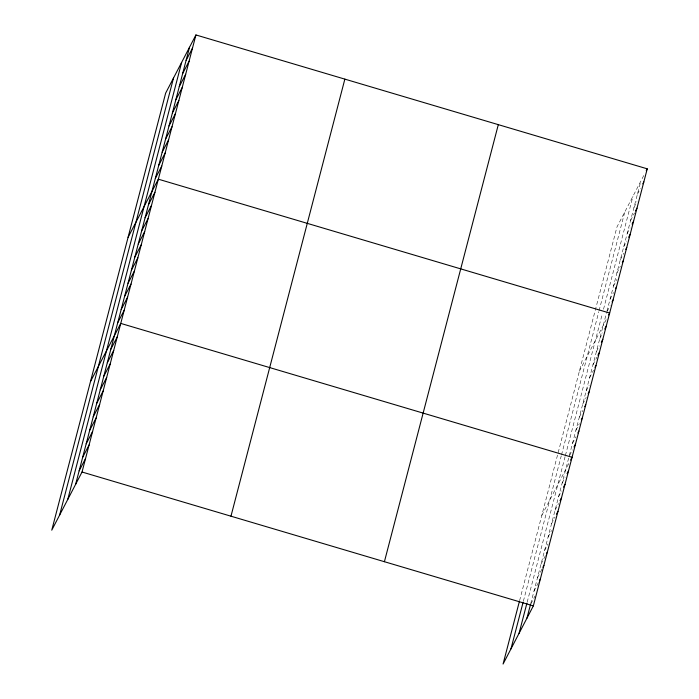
<?xml version="1.0" encoding="UTF-8"?>
<svg xmlns="http://www.w3.org/2000/svg" width="699" height="699" viewBox="0 0 699 699"><rect width="100%" height="100%" fill="white"/><g stroke="black" fill="none" stroke-linecap="round" stroke-linejoin="round"><path stroke-width="0.52" stroke-dasharray="3.5 2.62" d="M519.593 600.659L616.964 226.983L643.788 175.458M523.402 601.123L561.236 455.94M561.498 454.935L598.816 311.71M599.078 310.706L624.836 211.858M527.186 602.162L565.141 456.491M565.404 455.486L602.197 314.279M603.517 309.238L632.953 196.27M530.724 603.656L569.073 456.499M569.336 455.486L606.653 312.261M606.924 311.256L640.826 181.146M637.409 194.261L640.371 188.573M633.993 207.367L636.955 201.679M630.577 220.482L634.526 212.898M627.16 233.588L630.122 227.909M623.744 246.703L626.706 241.015M620.328 259.818L623.779 253.178M616.911 272.925L620.363 266.293M613.495 286.04L616.946 279.408M610.078 299.155L613.53 292.514M607.151 311.317L610.113 305.629M579.375 371.213L606.199 319.688M599.821 338.491L602.783 332.803M596.404 351.597L599.366 345.909M592.988 364.712L596.937 357.128M589.572 377.827L593.521 370.243M586.155 390.933L589.117 385.245M582.739 404.048L586.19 397.416M579.322 417.163L582.774 410.523M575.906 430.269L579.357 423.638M572.49 443.384L575.941 436.753M569.571 455.547L572.525 449.859M541.795 515.451L569.606 462.022M562.136 483.114L565.098 477.426M558.615 496.622L561.577 490.943M555.093 510.139L558.553 503.498M551.572 523.647L555.032 517.007M548.06 537.155L551.511 530.515M544.538 550.663L547.99 544.032M541.017 564.172L545.456 555.644M537.496 577.68L541.935 569.152M533.975 591.188L538.413 582.66M530.952 603.753L534.892 596.168"/><path stroke-width="1.05" d="M59.633 515.049L173.527 77.982M67.751 499.462L181.644 62.403M75.623 484.337L189.516 47.27M195.93 34.95L165.654 93.116L51.761 530.174L82.036 472.017L195.93 34.95L647.239 168.826L533.346 605.884L503.07 664.05L519.322 601.699M230.967 516.194L344.86 79.127M384.415 561.708L498.308 124.649M510.943 648.925L523.132 602.162M519.06 633.338L526.915 603.202M526.932 618.213L530.454 604.696M186.1 60.385L192.513 48.065M182.684 73.5L189.097 61.171M179.267 86.606L185.681 74.286M175.851 99.721L182.264 87.401M172.435 112.827L178.848 100.507M169.018 125.942L175.432 113.622M165.602 139.057L172.015 126.737M162.177 152.164L168.599 139.844M158.76 165.279L165.182 152.959M155.344 178.394L161.766 166.065M128.066 237.345L158.341 179.18L609.659 313.056L608.672 314.952M148.511 204.615L154.925 192.295M145.095 217.73L151.508 205.401M141.679 230.836L148.092 218.516M138.262 243.951L144.676 231.631M134.846 257.066L141.259 244.737M131.429 270.172L137.843 257.852M128.013 283.287L134.426 270.967M124.597 296.402L131.01 284.074M121.18 309.508L127.594 297.189M117.764 322.623L124.177 310.304M90.486 381.575L120.761 323.41L572.07 457.286L570.594 460.125M110.826 349.247L117.24 336.918M107.305 362.755L113.719 350.435M103.784 376.263L110.197 363.943M100.263 389.771L106.676 377.451M96.742 403.279L103.164 390.959M93.229 416.787L99.642 404.468M89.708 430.296L96.121 417.976M86.187 443.804L92.6 431.484M82.665 457.321L89.079 444.992M79.144 470.829L85.558 458.509M646.252 170.722L647.239 168.826M642.835 183.828L643.823 181.932M635.505 211.002L636.99 208.162M632.088 224.117L633.574 221.268M628.672 237.223L630.157 234.383M625.754 249.394L626.741 247.498M622.337 262.501L623.325 260.605M615.504 288.722L616.492 286.835M612.088 301.837L613.075 299.941M604.757 329.011L606.243 326.162M601.341 342.126L602.818 339.277M597.925 355.232L599.401 352.392M594.998 367.394L595.985 365.498M588.165 393.624L589.152 391.728M584.748 406.731L585.736 404.835M581.332 419.846L582.319 417.95M577.916 432.961L578.903 431.065M574.01 447.019L575.487 444.171M567.072 473.642L568.549 470.794M563.551 487.151L565.028 484.302M560.03 500.659L561.507 497.81M556.509 514.167L557.994 511.319M546.443 553.748L547.431 551.852M542.922 567.256L543.909 565.36M539.401 580.764L540.388 578.868M82.036 472.017L533.346 605.884"/></g></svg>
